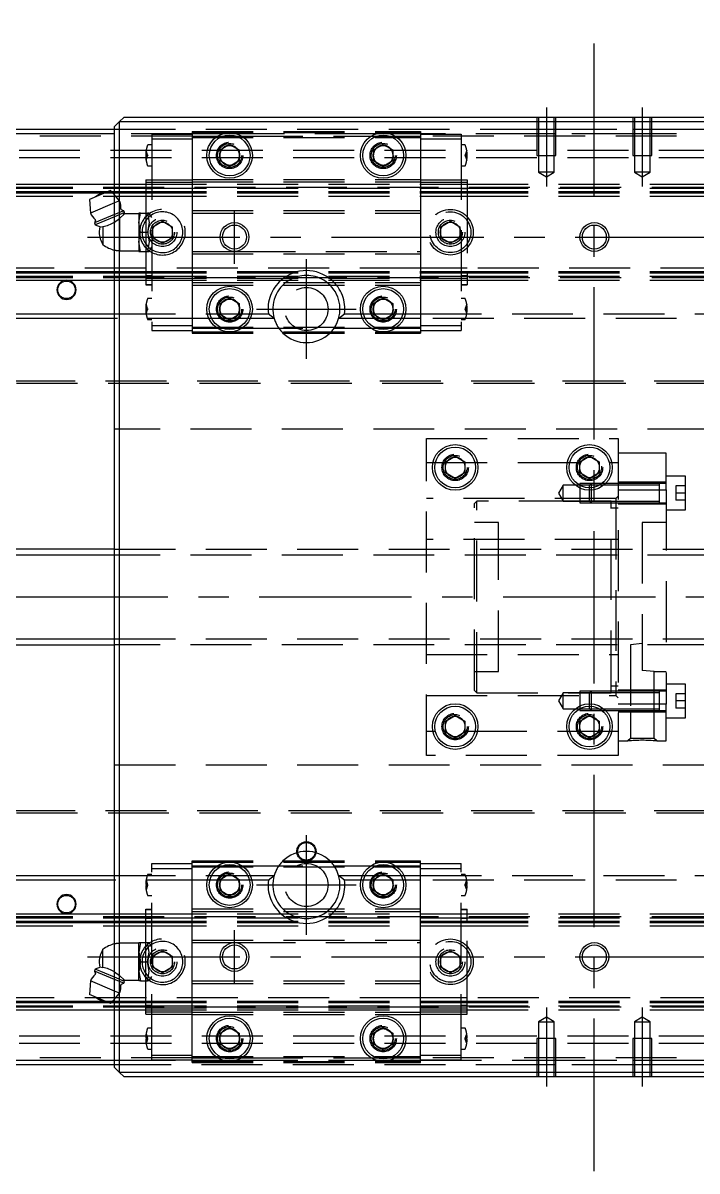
# Model space of a CAD drawing. Extents: x -10 to 944, y -339 to 120.
# Drawn here: x 230.9 to 371.4, y -119.6 to 119.6 of the extents above; entities that cross this region are included whole.
import ezdxf

# ---------------------------------------------------------------- set-up
doc = ezdxf.new("R2010")
doc.units = 0
doc.linetypes.add('CENTER', pattern=[50.8, 31.75, -6.35, 6.35, -6.35])
doc.linetypes.add('DASHED', pattern=[19.05, 12.7, -6.35])
doc.layers.get('0').update_dxf_attribs({"linetype": 'CONTINUOUS'})
doc.layers.add('CENTER', color=1, linetype='CENTER')

msp = doc.modelspace()

# ---------------------------------------------------------------- linework, layer by layer
at = {"color": 7, "linetype": 'CONTINUOUS'}
for p, q in [((250, 98), (251, 99)), ((251, 99), (252, 100)), ((251, 99), (251, -99)), ((449, 99), (251, 99)), ((252, 100), (448, 100)), ((250, 96.5), (1, 96.5)), ((2, 97.5), (250, 97.5)), ((250, -98), (250, 98)), ((272, 93.15), (274, 94.31)), ((274, 94.31), (276, 93.15)), ((304, 93.15), (306, 94.31)), ((306, 94.31), (308, 93.15)), ((272, 90.85), (272, 93.15)), ((276, 93.15), (276, 90.85)), ((304, 90.85), (304, 93.15)), ((308, 93.15), (308, 90.85)), ((274, 89.69), (272, 90.85)), ((276, 90.85), (274, 89.69)), ((306, 89.69), (304, 90.85)), ((308, 90.85), (306, 89.69)), ((0, 86), (250, 86)), ((0, 84.48), (248.73, 84.48)), ((0, 84.2), (248.05, 84.2)), ((249.2, 84.68), (244.77, 82.84)), ((250, 83.76), (249.2, 84.68)), ((249.37, 84.48), (250, 84.48)), ((249.62, 84.2), (250, 84.2)), ((244.77, 82.84), (244.97, 80)), ((250, 82.09), (244.97, 80)), ((250, 79.66), (245.83, 77.93)), ((250, 79.22), (245.98, 77.56)), ((246.04, 78.44), (245.83, 77.93)), ((245.83, 77.93), (245.98, 77.56)), ((245.98, 77.56), (247.1, 77.09)), ((246.94, 77.07), (247.6, 77.18)), ((247.6, 77.18), (247.6, 73.4)), ((0, 67.8), (250, 67.8)), ((0, 67.52), (250, 67.52)), ((0, 66), (250, 66)), ((272, 61.15), (274, 62.31)), ((274, 62.31), (276, 61.15)), ((304, 61.15), (306, 62.31)), ((306, 62.31), (308, 61.15)), ((272, 58.85), (272, 61.15)), ((276, 61.15), (276, 58.85)), ((304, 58.85), (304, 61.15)), ((308, 61.15), (308, 58.85)), ((250, 58), (176.71, 58)), ((177.94, 59), (250, 59)), ((274, 57.69), (272, 58.85)), ((276, 58.85), (274, 57.69)), ((306, 57.69), (304, 58.85)), ((308, 58.85), (306, 57.69)), ((319, 28.15), (321, 29.31)), ((321, 29.31), (323, 28.15)), ((347, 28.15), (349, 29.31)), ((349, 29.31), (351, 28.15)), ((319, 25.85), (319, 28.15)), ((323, 28.15), (323, 25.85)), ((347, 25.85), (347, 28.15)), ((351, 28.15), (351, 25.85)), ((321, 24.69), (319, 25.85)), ((323, 25.85), (321, 24.69)), ((349, 24.69), (347, 25.85)), ((351, 25.85), (349, 24.69)), ((250, 10), (28, 10)), ((28, -10), (250, -10)), ((319, -25.85), (321, -24.69)), ((319, -28.15), (319, -25.85)), ((321, -24.69), (323, -25.85)), ((323, -25.85), (323, -28.15)), ((347, -25.85), (349, -24.69)), ((347, -28.15), (347, -25.85)), ((349, -24.69), (351, -25.85)), ((351, -25.85), (351, -28.15)), ((321, -29.31), (319, -28.15)), ((323, -28.15), (321, -29.31)), ((349, -29.31), (347, -28.15)), ((351, -28.15), (349, -29.31)), ((176.71, -58), (250, -58)), ((250, -59), (177.94, -59)), ((272, -58.85), (274, -57.69)), ((272, -61.15), (272, -58.85)), ((274, -57.69), (276, -58.85)), ((276, -58.85), (276, -61.15)), ((304, -58.85), (306, -57.69)), ((304, -61.15), (304, -58.85)), ((306, -57.69), (308, -58.85)), ((308, -58.85), (308, -61.15)), ((274, -62.31), (272, -61.15)), ((276, -61.15), (274, -62.31)), ((306, -62.31), (304, -61.15)), ((308, -61.15), (306, -62.31)), ((0, -66), (250, -66)), ((0, -67.52), (250, -67.52)), ((0, -67.8), (250, -67.8)), ((247.6, -77.18), (247.6, -73.4)), ((245.98, -77.56), (245.83, -77.93)), ((245.83, -77.93), (246.04, -78.44)), ((250, -79.66), (245.83, -77.93)), ((247.1, -77.09), (245.98, -77.56)), ((250, -79.22), (245.98, -77.56)), ((246.94, -77.07), (247.6, -77.18)), ((244.97, -80), (244.77, -82.84)), ((250, -82.09), (244.97, -80)), ((249.2, -84.68), (244.77, -82.84)), ((0, -84.2), (248.05, -84.2)), ((0, -84.48), (248.73, -84.48)), ((0, -86), (250, -86)), ((249.2, -84.68), (250, -83.76)), ((249.37, -84.48), (250, -84.48)), ((249.62, -84.2), (250, -84.2)), ((272, -90.85), (274, -89.69)), ((272, -93.15), (272, -90.85)), ((274, -89.69), (276, -90.85)), ((276, -90.85), (276, -93.15)), ((304, -90.85), (306, -89.69)), ((304, -93.15), (304, -90.85)), ((306, -89.69), (308, -90.85)), ((308, -90.85), (308, -93.15)), ((274, -94.31), (272, -93.15)), ((276, -93.15), (274, -94.31)), ((306, -94.31), (304, -93.15)), ((308, -93.15), (306, -94.31)), ((1, -96.5), (250, -96.5)), ((250, -97.5), (2, -97.5)), ((251, -99), (250, -98)), ((252, -100), (251, -99)), ((251, -99), (449, -99)), ((448, -100), (252, -100))]:
    msp.add_line(p, q, dxfattribs=at)
at = {"color": 3, "linetype": 'DASHED'}
for p, q in [((338, 100), (338, 92)), ((338.35, 100), (338.35, 92)), ((341.65, 92), (341.65, 100)), ((342, 92), (342, 100)), ((358, 100), (358, 92)), ((358.35, 100), (358.35, 92)), ((361.65, 92), (361.65, 100)), ((362, 92), (362, 100)), ((266.2, 96), (0.5, 96)), ((250, 97.5), (338, 97.5)), ((266.2, 96.5), (250, 96.5)), ((257.77, 96.45), (257.77, 95.45)), ((257.77, 96.45), (266.2, 96.45)), ((266.2, 97), (313.8, 97)), ((266.2, 97), (266.2, 96)), ((266.2, 96.75), (313.8, 96.75)), ((272.48, 96.5), (266.2, 96.5)), ((266.2, 96), (266.2, 87)), ((266.2, 96), (271.44, 96)), ((266.2, 95.75), (313.8, 95.75)), ((271.44, 96), (272.56, 96)), ((275.52, 96.5), (272.48, 96.5)), ((272.56, 96), (275.44, 96)), ((275.44, 96), (276.56, 96)), ((304.48, 96.5), (275.52, 96.5)), ((276.56, 96), (303.44, 96)), ((303.44, 96), (304.56, 96)), ((307.52, 96.5), (304.48, 96.5)), ((304.56, 96), (307.44, 96)), ((307.44, 96), (308.56, 96)), ((313.8, 96.5), (307.52, 96.5)), ((308.56, 96), (313.8, 96)), ((313.8, 97), (313.8, 96)), ((338, 96.5), (313.8, 96.5)), ((313.8, 96.45), (322.23, 96.45)), ((313.8, 96), (313.8, 87)), ((386.2, 96), (313.8, 96)), ((322.23, 96.45), (322.23, 95.45)), ((338, 97.5), (342, 97.5)), ((342, 96.5), (338, 96.5)), ((342, 97.5), (358, 97.5)), ((358, 96.5), (342, 96.5)), ((358, 97.5), (362, 97.5)), ((362, 96.5), (358, 96.5)), ((362, 97.5), (450, 97.5)), ((386.2, 96.5), (362, 96.5)), ((257.77, 94.2), (256.99, 94.2)), ((257.77, 95.45), (257.77, 56.55)), ((257.77, 95.45), (266.2, 95.45)), ((313.8, 95.45), (322.23, 95.45)), ((322.23, 95.45), (322.23, 56.55)), ((323.01, 94.2), (322.23, 94.2)), ((700, 93), (0, 93)), ((700, 91.5), (0, 91.5)), ((256.58, 92.1), (256.5, 92.1)), ((256.5, 91.9), (256.58, 91.9)), ((256.9, 92.1), (256.58, 93)), ((256.58, 92.1), (256.9, 92.1)), ((256.58, 91.9), (256.58, 92.1)), ((256.58, 91), (256.9, 91.9)), ((256.58, 91.9), (256.9, 91.9)), ((256.9, 92.1), (256.94, 92)), ((256.9, 91.9), (256.94, 92)), ((271.5, 92), (271.53, 92.41)), ((303.5, 92), (303.53, 92.41)), ((323.1, 92.1), (323.06, 92)), ((323.1, 91.9), (323.06, 92)), ((323.42, 93), (323.1, 92.1)), ((323.42, 92.1), (323.1, 92.1)), ((323.1, 91.9), (323.42, 91)), ((323.42, 91.9), (323.1, 91.9)), ((323.5, 92.1), (323.42, 92.1)), ((323.42, 92.1), (323.42, 91.9)), ((323.42, 91.9), (323.5, 91.9)), ((338, 92), (342, 92)), ((338.35, 92), (338.35, 88.5)), ((341.65, 88.5), (341.65, 92)), ((358, 92), (362, 92)), ((358.35, 92), (358.35, 88.5)), ((361.65, 88.5), (361.65, 92)), ((256.99, 89.8), (257.77, 89.8)), ((322.23, 89.8), (323.01, 89.8)), ((256.5, 86.93), (257.77, 86.93)), ((256.5, 86.93), (256.5, 84.33)), ((256.5, 86.92), (257.77, 86.92)), ((256.5, 86.46), (257.77, 86.46)), ((257.77, 86.93), (266.2, 86.93)), ((257.77, 86.46), (266.2, 86.46)), ((266.2, 87), (313.8, 87)), ((266.2, 87), (266.2, 86.5)), ((266.2, 86.5), (266.2, 80.5)), ((266.2, 86.5), (313.8, 86.5)), ((313.8, 87), (313.8, 86.5)), ((313.8, 86.93), (322.23, 86.93)), ((313.8, 86.5), (313.8, 80.5)), ((313.8, 86.46), (322.23, 86.46)), ((322.23, 86.93), (323.5, 86.93)), ((322.23, 86.92), (323.5, 86.92)), ((322.23, 86.46), (323.5, 86.46)), ((323.5, 86.93), (323.5, 84.33)), ((338.35, 88.5), (340, 87.55)), ((341.65, 88.5), (338.35, 88.5)), ((340, 87.55), (341.65, 88.5)), ((358.35, 88.5), (360, 87.55)), ((361.65, 88.5), (358.35, 88.5)), ((360, 87.55), (361.65, 88.5)), ((0, 85.4), (700, 85.4)), ((0, 85.15), (250, 85.15)), ((0, 84.42), (256.5, 84.42)), ((248.05, 84.2), (249.62, 84.2)), ((248.73, 84.48), (249.37, 84.48)), ((250, 86), (256.5, 86)), ((250, 85.15), (256.5, 85.15)), ((250, 84.48), (256.5, 84.48)), ((250, 84.2), (256.5, 84.2)), ((251.07, 82.53), (250, 83.76)), ((256.5, 86), (313.8, 86)), ((256.5, 85.15), (313.8, 85.15)), ((256.5, 85.08), (257.77, 85.08)), ((256.5, 84.48), (313.8, 84.48)), ((256.5, 84.42), (313.8, 84.42)), ((256.5, 84.33), (256.5, 80)), ((256.5, 84.2), (313.8, 84.2)), ((313.8, 86), (323.5, 86)), ((313.8, 85.15), (323.5, 85.15)), ((313.8, 84.48), (323.5, 84.48)), ((313.8, 84.42), (323.5, 84.42)), ((313.8, 84.2), (323.5, 84.2)), ((322.23, 85.08), (323.5, 85.08)), ((323.5, 86), (376.5, 86)), ((323.5, 85.15), (376.5, 85.15)), ((323.5, 84.48), (376.5, 84.48)), ((323.5, 84.42), (376.5, 84.42)), ((323.5, 84.33), (323.5, 67.67)), ((323.5, 84.2), (376.5, 84.2)), ((0, 83.5), (256.5, 83.5)), ((251.07, 82.53), (250, 82.09)), ((256.5, 83.5), (313.8, 83.5)), ((313.8, 83.5), (323.5, 83.5)), ((323.5, 83.5), (376.5, 83.5)), ((251.93, 80.45), (250, 79.66)), ((252.08, 80.08), (250, 79.22)), ((251.04, 78.83), (252.08, 79.85)), ((251.93, 80.45), (251.42, 80.66)), ((251.9, 79.64), (252.08, 80.08)), ((252.08, 80.08), (251.93, 80.45)), ((255.04, 79.85), (252.08, 79.85)), ((255.4, 80), (255.04, 80)), ((255.04, 80), (255.04, 78)), ((255.04, 78), (255.4, 80)), ((255.4, 80), (256.87, 80)), ((256.5, 80), (256.5, 72)), ((257.22, 80), (256.87, 80)), ((256.87, 80), (257.22, 78)), ((257.77, 79.06), (257.22, 80)), ((266.2, 80.5), (313.8, 80.5)), ((266.2, 80.5), (266.2, 80)), ((266.2, 80), (313.8, 80)), ((266.2, 80), (266.2, 72)), ((313.8, 80.5), (313.8, 80)), ((313.8, 80), (313.8, 72)), ((250, 78.1), (251.04, 78.83)), ((251.04, 78.83), (251.04, 72.15)), ((255.4, 76), (255.04, 78)), ((255.04, 78), (255.04, 74)), ((257.22, 78), (256.87, 76)), ((258, 77.15), (260, 78.31)), ((258, 74.85), (258, 77.15)), ((260, 78.31), (262, 77.15)), ((262, 77.15), (262, 74.85)), ((318, 77.15), (320, 78.31)), ((318, 74.85), (318, 77.15)), ((320, 78.31), (322, 77.15)), ((322, 77.15), (322, 74.85)), ((255.04, 74), (255.4, 76)), ((255.4, 76), (256.87, 76)), ((256.87, 76), (257.22, 74)), ((257.5, 76), (257.53, 76.41)), ((260, 73.69), (258, 74.85)), ((262, 74.85), (260, 73.69)), ((317.5, 76), (317.53, 76.41)), ((320, 73.69), (318, 74.85)), ((322, 74.85), (320, 73.69)), ((251.04, 72.15), (255.04, 72.15)), ((255.04, 74), (255.04, 72)), ((255.4, 72), (255.04, 74)), ((255.04, 72), (255.4, 72)), ((255.4, 72), (256.87, 72)), ((256.5, 72), (256.5, 67.67)), ((257.22, 74), (256.87, 72)), ((256.87, 72), (257.22, 72)), ((257.22, 72), (257.77, 72.94)), ((266.2, 72), (266.2, 71.5)), ((266.2, 72), (275, 72)), ((275, 72), (313.8, 72)), ((313.8, 72), (313.8, 71.5)), ((266.2, 71.5), (266.2, 65.5)), ((266.2, 71.5), (313.8, 71.5)), ((313.8, 71.5), (313.8, 65.5)), ((256.5, 68.5), (0, 68.5)), ((0, 67.58), (256.5, 67.58)), ((250, 67.8), (256.5, 67.8)), ((250, 67.52), (256.5, 67.52)), ((313.8, 68.5), (256.5, 68.5)), ((256.5, 67.8), (313.8, 67.8)), ((256.5, 67.67), (256.5, 65.07)), ((256.5, 67.58), (313.8, 67.58)), ((256.5, 67.52), (313.8, 67.52)), ((323.5, 68.5), (313.8, 68.5)), ((313.8, 67.8), (323.5, 67.8)), ((313.8, 67.58), (323.5, 67.58)), ((313.8, 67.52), (323.5, 67.52)), ((376.5, 68.5), (323.5, 68.5)), ((323.5, 67.8), (376.5, 67.8)), ((323.5, 67.67), (323.5, 65.07)), ((323.5, 67.58), (376.5, 67.58)), ((323.5, 67.52), (376.5, 67.52)), ((0, 66.85), (250, 66.85)), ((0, 66.6), (700, 66.6)), ((250, 66.85), (256.5, 66.85)), ((250, 66), (256.5, 66)), ((257.77, 66.92), (256.5, 66.92)), ((256.5, 66.85), (313.8, 66.85)), ((256.5, 66.4), (323.5, 66.4)), ((256.5, 66), (313.8, 66)), ((256.5, 65.08), (257.77, 65.08)), ((256.5, 65.07), (257.77, 65.07)), ((266.2, 65.5), (313.8, 65.5)), ((266.2, 65.5), (266.2, 65)), ((266.2, 65), (266.2, 56)), ((266.2, 65), (313.8, 65)), ((313.8, 66.85), (323.5, 66.85)), ((313.8, 66), (323.5, 66)), ((313.8, 65.5), (313.8, 65)), ((313.8, 65), (313.8, 56)), ((323.5, 66.92), (322.23, 66.92)), ((322.23, 65.08), (323.5, 65.08)), ((322.23, 65.07), (323.5, 65.07)), ((323.5, 66.85), (376.5, 66.85)), ((323.5, 66), (376.5, 66)), ((257.77, 62.2), (256.99, 62.2)), ((323.01, 62.2), (322.23, 62.2)), ((256.58, 60.1), (256.5, 60.1)), ((256.5, 59.9), (256.58, 59.9)), ((256.9, 60.1), (256.58, 61)), ((256.58, 60.1), (256.9, 60.1)), ((256.58, 59.9), (256.58, 60.1)), ((256.58, 59), (256.9, 59.9)), ((256.58, 59.9), (256.9, 59.9)), ((256.9, 60.1), (256.94, 60)), ((256.9, 59.9), (256.94, 60)), ((271.5, 60), (271.53, 60.41)), ((303.5, 60), (303.53, 60.41)), ((323.1, 60.1), (323.06, 60)), ((323.1, 59.9), (323.06, 60)), ((323.42, 61), (323.1, 60.1)), ((323.42, 60.1), (323.1, 60.1)), ((323.1, 59.9), (323.42, 59)), ((323.42, 59.9), (323.1, 59.9)), ((323.5, 60.1), (323.42, 60.1)), ((323.42, 60.1), (323.42, 59.9)), ((323.42, 59.9), (323.5, 59.9)), ((250, 59), (269.36, 59)), ((269.69, 58), (250, 58)), ((256.99, 57.8), (257.77, 57.8)), ((269.36, 59), (269.87, 59)), ((270.25, 58), (269.69, 58)), ((269.87, 59), (271.44, 59)), ((272.11, 58), (270.25, 58)), ((271.44, 59), (271.71, 59)), ((271.71, 59), (272, 59)), ((272, 59), (272.15, 59)), ((272.5, 58), (272.11, 58)), ((272.15, 59), (272.2, 59)), ((272.2, 59), (275.8, 59)), ((273.36, 58), (272.5, 58)), ((273.46, 58), (273.36, 58)), ((273.5, 58), (273.46, 58)), ((274.5, 58), (273.5, 58)), ((274.54, 58), (274.5, 58)), ((274.64, 58), (274.54, 58)), ((275.5, 58), (274.64, 58)), ((275.89, 58), (275.5, 58)), ((275.8, 59), (275.85, 59)), ((275.85, 59), (276, 59)), ((277.75, 58), (275.89, 58)), ((276, 59), (276.29, 59)), ((276.29, 59), (276.56, 59)), ((276.56, 59), (278.13, 59)), ((278.31, 58), (277.75, 58)), ((278.13, 59), (278.64, 59)), ((283.29, 58), (278.31, 58)), ((278.64, 59), (282.06, 59)), ((283.29, 58), (282.06, 59)), ((296.71, 58), (297.94, 59)), ((301.69, 58), (296.71, 58)), ((297.94, 59), (301.36, 59)), ((301.36, 59), (301.87, 59)), ((302.25, 58), (301.69, 58)), ((301.87, 59), (303.44, 59)), ((304.11, 58), (302.25, 58)), ((303.44, 59), (303.71, 59)), ((303.71, 59), (304, 59)), ((304, 59), (304.15, 59)), ((304.5, 58), (304.11, 58)), ((304.15, 59), (304.2, 59)), ((304.2, 59), (307.8, 59)), ((305.36, 58), (304.5, 58)), ((305.46, 58), (305.36, 58)), ((305.5, 58), (305.46, 58)), ((306.5, 58), (305.5, 58)), ((306.54, 58), (306.5, 58)), ((306.64, 58), (306.54, 58)), ((307.5, 58), (306.64, 58)), ((307.89, 58), (307.5, 58)), ((307.8, 59), (307.85, 59)), ((307.85, 59), (308, 59)), ((309.75, 58), (307.89, 58)), ((308, 59), (308.29, 59)), ((308.29, 59), (308.56, 59)), ((308.56, 59), (310.13, 59)), ((310.31, 58), (309.75, 58)), ((310.13, 59), (310.64, 59)), ((313.8, 58), (310.31, 58)), ((310.64, 59), (313.8, 59)), ((313.8, 59), (386.2, 59)), ((386.2, 58), (313.8, 58)), ((322.23, 57.8), (323.01, 57.8)), ((257.77, 56.55), (257.77, 55.55)), ((257.77, 56.55), (266.2, 56.55)), ((257.77, 55.55), (266.2, 55.55)), ((266.2, 56.25), (313.8, 56.25)), ((266.2, 56), (266.2, 55)), ((266.2, 56), (271.44, 56)), ((266.2, 55.25), (313.8, 55.25)), ((271.44, 56), (272.56, 56)), ((272.56, 56), (275.44, 56)), ((275.44, 56), (276.56, 56)), ((276.56, 56), (303.44, 56)), ((303.44, 56), (304.56, 56)), ((304.56, 56), (307.44, 56)), ((307.44, 56), (308.56, 56)), ((308.56, 56), (313.8, 56)), ((313.8, 56.55), (322.23, 56.55)), ((313.8, 56), (313.8, 55)), ((313.8, 55.55), (322.23, 55.55)), ((322.23, 56.55), (322.23, 55.55)), ((266.2, 55), (313.8, 55)), ((699.5, 44.5), (0.5, 44.5)), ((699, 45), (1, 45)), ((450, 35), (250, 35)), ((315, -33), (315, 33)), ((315, 33), (355, 33)), ((355, 33), (355, -33)), ((365, 30), (355, 30)), ((365, 22.36), (365, 30)), ((315, 28), (355, 28)), ((318.5, 27), (318.52, 27.3)), ((351.48, 27.29), (351.5, 27)), ((369, 25.15), (365, 25.15)), ((369, 18.15), (369, 25.15)), ((343.5, 23.3), (342.55, 21.65)), ((342.55, 21.65), (343.5, 20)), ((347, 23.3), (343.5, 23.3)), ((343.5, 20), (343.5, 23.3)), ((349.35, 23.65), (347, 23.65)), ((347, 23.65), (347, 23.25)), ((349, 23.3), (347, 23.3)), ((347, 23.25), (347, 22.69)), ((347, 22.69), (347, 19.65)), ((349.35, 23.65), (349, 23.3)), ((351.09, 23.3), (349, 23.3)), ((349, 22.75), (349, 23.3)), ((349, 22.25), (349, 22.75)), ((349, 20), (349, 22.25)), ((351.62, 23.65), (349.35, 23.65)), ((351.62, 23.65), (349.35, 23.65)), ((349.35, 23.65), (349.35, 22.76)), ((349.35, 22.76), (349.35, 22.26)), ((349.35, 22.26), (349.35, 19.65)), ((351.98, 23.3), (351.09, 23.3)), ((352.37, 23.65), (351.62, 23.65)), ((352.37, 23.65), (351.62, 23.65)), ((355, 23.3), (351.98, 23.3)), ((355, 23.65), (352.37, 23.65)), ((355, 23.65), (352.37, 23.65)), ((365, 23.9), (355, 23.9)), ((363.6, 23.65), (355, 23.65)), ((363.6, 23.3), (355, 23.3)), ((355, 22.36), (365, 22.36)), ((365, 23.65), (363.59, 23.65)), ((363.6, 23.3), (363.6, 23.65)), ((363.6, 19.65), (363.6, 23.65)), ((363.6, 19.65), (363.6, 23.65)), ((363.6, 20), (363.6, 23.3)), ((365, 22.36), (365, -22.36)), ((369, 23.15), (367, 23.15)), ((367, 23.15), (367, 21.65)), ((369, 21.65), (367, 21.65)), ((367, 21.65), (367, 20.15)), ((354.5, 20.5), (315, 20.5)), ((325.5, 20), (325, 19.5)), ((325, -19.5), (325, 19.5)), ((347, 20), (325.5, 20)), ((325.5, -20), (325.5, 20)), ((343.5, 20), (347, 20)), ((347, 20), (349, 20)), ((349, 20), (347, 20)), ((347, 19.65), (349.35, 19.65)), ((353.5, 20), (349, 20)), ((349, 20), (349.35, 19.65)), ((349, 20), (355, 20)), ((349.35, 19.65), (355, 19.65)), ((349.35, 19.65), (355, 19.65)), ((353.5, 19.65), (353.5, 20)), ((353.5, -19.65), (353.5, 19.65)), ((355, 21), (354.5, 20.5)), ((354.5, 20.5), (354.5, -20.5)), ((355, 20), (363.6, 20)), ((355, 19.65), (363.6, 19.65)), ((355, 19.4), (365, 19.4)), ((363.59, 19.65), (365, 19.65)), ((363.6, 19.65), (363.6, 20)), ((369, 20.15), (367, 20.15)), ((355, 18.5), (353.5, 18.5)), ((365, 18.15), (369, 18.15)), ((330, 15.5), (325, 15.5)), ((330, -15.5), (330, 15.5)), ((365, 15.5), (360, 15.5)), ((360, 15.5), (360, -15.3)), ((354.5, 12), (315, 12)), ((355, 12), (354.5, 12)), ((250, 10), (450, 10)), ((450, 8.75), (250, 8.75)), ((250, -8.75), (450, -8.75)), ((450, -10), (250, -10)), ((360, -9.69), (357.54, -10)), ((357.54, -10), (357.54, -24)), ((315, -12), (354.5, -12)), ((354.5, -12), (355, -12)), ((354.5, -12), (355, -12)), ((325, -15.5), (330, -15.5)), ((362.46, -15.5), (360, -15.3)), ((362.46, -24), (362.46, -15.5)), ((362.46, -15.5), (365, -15.5)), ((353.5, -18.5), (355, -18.5)), ((369, -18.15), (365, -18.15)), ((369, -25.15), (369, -18.15)), ((315, -20.5), (354.5, -20.5)), ((325, -19.5), (325.5, -20)), ((325.5, -20), (347, -20)), ((343.5, -20), (342.55, -21.65)), ((347, -20), (343.5, -20)), ((343.5, -21.65), (343.5, -20)), ((349.35, -19.65), (347, -19.65)), ((347, -19.65), (347, -22.69)), ((349, -20), (347, -20)), ((347, -20), (349, -20)), ((349.35, -19.65), (349, -20)), ((349, -20), (353.5, -20)), ((355, -20), (349, -20)), ((349, -22.25), (349, -20)), ((355, -19.65), (349.35, -19.65)), ((355, -19.65), (349.35, -19.65)), ((349.35, -19.65), (349.35, -22.26)), ((353.5, -20), (353.5, -19.65)), ((354.5, -20.5), (355, -21)), ((365, -19.4), (355, -19.4)), ((363.6, -19.65), (355, -19.65)), ((363.6, -20), (355, -20)), ((365, -19.65), (363.59, -19.65)), ((363.6, -20), (363.6, -19.65)), ((363.6, -23.65), (363.6, -19.65)), ((363.6, -23.65), (363.6, -19.65)), ((363.6, -23.3), (363.6, -20)), ((369, -20.15), (367, -20.15)), ((367, -20.15), (367, -21.65)), ((342.55, -21.65), (343.5, -23.3)), ((343.5, -23.3), (343.5, -21.65)), ((343.5, -23.3), (347, -23.3)), ((347, -22.69), (347, -23.25)), ((347, -23.25), (347, -23.65)), ((347, -23.3), (349, -23.3)), ((347, -23.65), (349.35, -23.65)), ((349, -22.75), (349, -22.25)), ((349, -23.3), (349, -22.75)), ((349, -23.3), (349.35, -23.65)), ((349, -23.3), (351.09, -23.3)), ((349.35, -22.26), (349.35, -22.76)), ((349.35, -22.76), (349.35, -23.65)), ((349.35, -23.65), (351.62, -23.65)), ((349.35, -23.65), (351.62, -23.65)), ((351.09, -23.3), (351.98, -23.3)), ((351.62, -23.65), (352.37, -23.65)), ((351.62, -23.65), (352.37, -23.65)), ((351.98, -23.3), (355, -23.3)), ((352.37, -23.65), (355, -23.65)), ((352.37, -23.65), (355, -23.65)), ((365, -22.36), (355, -22.36)), ((355, -23.3), (363.6, -23.3)), ((355, -23.65), (363.6, -23.65)), ((355, -23.9), (365, -23.9)), ((363.59, -23.65), (365, -23.65)), ((363.6, -23.65), (363.6, -23.3)), ((365, -30), (365, -22.36)), ((367, -21.65), (367, -23.15)), ((369, -21.65), (367, -21.65)), ((369, -23.15), (367, -23.15)), ((362.46, -24), (357.54, -24)), ((357.55, -24), (357.55, -29.45)), ((362.45, -29.45), (362.45, -24)), ((365, -25.15), (369, -25.15)), ((355, -28), (315, -28)), ((318.5, -27), (318.52, -26.7)), ((346.5, -27), (346.52, -26.7)), ((355, -30), (357, -30)), ((357.55, -29.45), (357, -30)), ((362.45, -29.45), (357.55, -29.45)), ((363, -30), (362.45, -29.45)), ((363, -30), (365, -30)), ((363, -30), (363, -30)), ((355, -33), (315, -33)), ((250, -35), (450, -35)), ((0.5, -44.5), (699.5, -44.5)), ((1, -45), (699, -45)), ((266.2, -56), (266.2, -55)), ((266.2, -55), (313.8, -55)), ((313.8, -56), (313.8, -55)), ((257.77, -56.55), (257.77, -55.55)), ((257.77, -55.55), (266.2, -55.55)), ((257.77, -95.45), (257.77, -56.55)), ((257.77, -56.55), (266.2, -56.55)), ((266.2, -55.25), (313.8, -55.25)), ((266.2, -65), (266.2, -56)), ((266.2, -56), (271.44, -56)), ((266.2, -56.25), (313.8, -56.25)), ((271.44, -56), (272.56, -56)), ((272.56, -56), (275.44, -56)), ((275.44, -56), (276.56, -56)), ((276.56, -56), (303.44, -56)), ((303.44, -56), (304.56, -56)), ((304.56, -56), (307.44, -56)), ((307.44, -56), (308.56, -56)), ((308.56, -56), (313.8, -56)), ((313.8, -55.55), (322.23, -55.55)), ((313.8, -65), (313.8, -56)), ((313.8, -56.55), (322.23, -56.55)), ((322.23, -56.55), (322.23, -55.55)), ((322.23, -95.45), (322.23, -56.55)), ((250, -58), (269.69, -58)), ((269.36, -59), (250, -59)), ((256.58, -59), (256.9, -59.9)), ((257.77, -57.8), (256.99, -57.8)), ((269.87, -59), (269.36, -59)), ((269.69, -58), (270.25, -58)), ((271.44, -59), (269.87, -59)), ((270.25, -58), (272.11, -58)), ((271.71, -59), (271.44, -59)), ((271.5, -60), (271.53, -59.59)), ((272, -59), (271.71, -59)), ((272.15, -59), (272, -59)), ((272.11, -58), (272.5, -58)), ((272.2, -59), (272.15, -59)), ((275.8, -59), (272.2, -59)), ((272.5, -58), (273.36, -58)), ((273.36, -58), (273.46, -58)), ((273.46, -58), (273.5, -58)), ((273.5, -58), (274.5, -58)), ((274.5, -58), (274.54, -58)), ((274.54, -58), (274.64, -58)), ((274.64, -58), (275.5, -58)), ((275.5, -58), (275.89, -58)), ((275.85, -59), (275.8, -59)), ((276, -59), (275.85, -59)), ((275.89, -58), (277.75, -58)), ((276.29, -59), (276, -59)), ((276.56, -59), (276.29, -59)), ((278.13, -59), (276.56, -59)), ((277.75, -58), (278.31, -58)), ((278.64, -59), (278.13, -59)), ((278.31, -58), (283.29, -58)), ((282.06, -59), (278.64, -59)), ((282.06, -59), (283.29, -58)), ((296.71, -58), (301.69, -58)), ((297.94, -59), (296.71, -58)), ((301.36, -59), (297.94, -59)), ((301.87, -59), (301.36, -59)), ((301.69, -58), (302.25, -58)), ((303.44, -59), (301.87, -59)), ((302.25, -58), (304.11, -58)), ((303.71, -59), (303.44, -59)), ((303.5, -60), (303.53, -59.59)), ((304, -59), (303.71, -59)), ((304.15, -59), (304, -59)), ((304.11, -58), (304.5, -58)), ((304.2, -59), (304.15, -59)), ((307.8, -59), (304.2, -59)), ((304.5, -58), (305.36, -58)), ((305.36, -58), (305.46, -58)), ((305.46, -58), (305.5, -58)), ((305.5, -58), (306.5, -58)), ((306.5, -58), (306.54, -58)), ((306.54, -58), (306.64, -58)), ((306.64, -58), (307.5, -58)), ((307.5, -58), (307.89, -58)), ((307.85, -59), (307.8, -59)), ((308, -59), (307.85, -59)), ((307.89, -58), (309.75, -58)), ((308.29, -59), (308, -59)), ((308.56, -59), (308.29, -59)), ((310.13, -59), (308.56, -59)), ((309.75, -58), (310.31, -58)), ((310.64, -59), (310.13, -59)), ((310.31, -58), (313.8, -58)), ((313.8, -59), (310.64, -59)), ((313.8, -58), (386.2, -58)), ((386.2, -59), (313.8, -59)), ((323.01, -57.8), (322.23, -57.8)), ((323.1, -59.9), (323.42, -59)), ((256.5, -59.9), (256.58, -59.9)), ((256.58, -60.1), (256.5, -60.1)), ((256.58, -59.9), (256.9, -59.9)), ((256.58, -59.9), (256.58, -60.1)), ((256.9, -60.1), (256.58, -61)), ((256.58, -60.1), (256.9, -60.1)), ((256.9, -59.9), (256.94, -60)), ((256.9, -60.1), (256.94, -60)), ((323.1, -59.9), (323.06, -60)), ((323.1, -60.1), (323.06, -60)), ((323.42, -59.9), (323.1, -59.9)), ((323.42, -61), (323.1, -60.1)), ((323.42, -60.1), (323.1, -60.1)), ((323.42, -60.1), (323.42, -59.9)), ((323.42, -59.9), (323.5, -59.9)), ((323.5, -60.1), (323.42, -60.1)), ((256.99, -62.2), (257.77, -62.2)), ((322.23, -62.2), (323.01, -62.2)), ((0, -66.6), (700, -66.6)), ((0, -66.85), (250, -66.85)), ((250, -66), (256.5, -66)), ((250, -66.85), (256.5, -66.85)), ((256.5, -65.07), (257.77, -65.07)), ((256.5, -67.67), (256.5, -65.07)), ((256.5, -65.08), (257.77, -65.08)), ((256.5, -66), (313.8, -66)), ((256.5, -66.85), (313.8, -66.85)), ((256.5, -66.92), (257.77, -66.92)), ((266.2, -65), (313.8, -65)), ((266.2, -65.5), (266.2, -65)), ((266.2, -71.5), (266.2, -65.5)), ((266.2, -65.5), (313.8, -65.5)), ((313.8, -65.5), (313.8, -65)), ((313.8, -71.5), (313.8, -65.5)), ((313.8, -66), (323.5, -66)), ((313.8, -66.85), (323.5, -66.85)), ((322.23, -65.07), (323.5, -65.07)), ((322.23, -65.08), (323.5, -65.08)), ((322.23, -66.92), (323.5, -66.92)), ((323.5, -67.67), (323.5, -65.07)), ((323.5, -66), (376.5, -66)), ((323.5, -66.85), (376.5, -66.85)), ((0, -67.58), (256.5, -67.58)), ((0, -68.5), (256.5, -68.5)), ((250, -67.52), (256.5, -67.52)), ((250, -67.8), (256.5, -67.8)), ((256.5, -67.52), (313.8, -67.52)), ((256.5, -67.58), (313.8, -67.58)), ((256.5, -72), (256.5, -67.67)), ((256.5, -67.8), (313.8, -67.8)), ((256.5, -68.5), (313.8, -68.5)), ((313.8, -67.52), (323.5, -67.52)), ((313.8, -67.58), (323.5, -67.58)), ((313.8, -67.8), (323.5, -67.8)), ((313.8, -68.5), (323.5, -68.5)), ((323.5, -67.52), (376.5, -67.52)), ((323.5, -67.58), (376.5, -67.58)), ((323.5, -84.33), (323.5, -67.67)), ((323.5, -67.8), (376.5, -67.8)), ((323.5, -68.5), (376.5, -68.5)), ((266.2, -71.5), (313.8, -71.5)), ((266.2, -72), (266.2, -71.5)), ((313.8, -72), (313.8, -71.5)), ((255.04, -72.15), (251.04, -72.15)), ((251.04, -78.83), (251.04, -72.15)), ((255.04, -74), (255.04, -72)), ((255.04, -72), (255.4, -72)), ((255.4, -72), (255.04, -74)), ((255.04, -78), (255.04, -74)), ((255.04, -74), (255.4, -76)), ((255.4, -72), (256.87, -72)), ((256.5, -80), (256.5, -72)), ((256.87, -72), (257.22, -72)), ((257.22, -74), (256.87, -72)), ((256.87, -76), (257.22, -74)), ((257.77, -72.94), (257.22, -72)), ((258, -74.85), (260, -73.69)), ((260, -73.69), (262, -74.85)), ((266.2, -80), (266.2, -72)), ((266.2, -72), (275, -72)), ((275, -72), (313.8, -72)), ((313.8, -80), (313.8, -72)), ((318, -74.85), (320, -73.69)), ((320, -73.69), (322, -74.85)), ((255.4, -76), (255.04, -78)), ((255.4, -76), (256.87, -76)), ((257.22, -78), (256.87, -76)), ((257.5, -76), (257.53, -75.59)), ((258, -77.15), (258, -74.85)), ((262, -74.85), (262, -77.15)), ((317.5, -76), (317.53, -75.59)), ((318, -77.15), (318, -74.85)), ((322, -74.85), (322, -77.15)), ((250, -78.1), (251.04, -78.83)), ((251.04, -78.83), (252.08, -79.85)), ((255.04, -80), (255.04, -78)), ((255.04, -78), (255.4, -80)), ((256.87, -80), (257.22, -78)), ((260, -78.31), (258, -77.15)), ((262, -77.15), (260, -78.31)), ((320, -78.31), (318, -77.15)), ((322, -77.15), (320, -78.31)), ((252.08, -80.08), (250, -79.22)), ((251.93, -80.45), (250, -79.66)), ((251.42, -80.66), (251.93, -80.45)), ((252.08, -80.08), (251.9, -79.64)), ((251.93, -80.45), (252.08, -80.08)), ((252.08, -79.85), (255.04, -79.85)), ((255.4, -80), (255.04, -80)), ((255.4, -80), (256.87, -80)), ((256.5, -84.33), (256.5, -80)), ((257.22, -80), (256.87, -80)), ((257.22, -80), (257.77, -79.06)), ((266.2, -80.5), (266.2, -80)), ((266.2, -80), (313.8, -80)), ((266.2, -86.5), (266.2, -80.5)), ((266.2, -80.5), (313.8, -80.5)), ((313.8, -80.5), (313.8, -80)), ((313.8, -86.5), (313.8, -80.5)), ((256.5, -83.5), (0, -83.5)), ((251.07, -82.53), (250, -82.09)), ((250, -83.76), (251.07, -82.53)), ((313.8, -83.5), (256.5, -83.5)), ((323.5, -83.5), (313.8, -83.5)), ((376.5, -83.5), (323.5, -83.5)), ((0, -84.42), (256.5, -84.42)), ((0, -85.15), (250, -85.15)), ((0, -85.4), (700, -85.4)), ((248.05, -84.2), (249.62, -84.2)), ((248.73, -84.48), (249.37, -84.48)), ((250, -84.2), (256.5, -84.2)), ((250, -84.48), (256.5, -84.48)), ((250, -85.15), (256.5, -85.15)), ((250, -86), (256.5, -86)), ((256.5, -84.2), (313.8, -84.2)), ((256.5, -86.93), (256.5, -84.33)), ((256.5, -84.42), (313.8, -84.42)), ((256.5, -84.48), (313.8, -84.48)), ((257.77, -85.08), (256.5, -85.08)), ((256.5, -85.15), (313.8, -85.15)), ((256.5, -85.6), (323.5, -85.6)), ((256.5, -86), (313.8, -86)), ((313.8, -84.2), (323.5, -84.2)), ((313.8, -84.42), (323.5, -84.42)), ((313.8, -84.48), (323.5, -84.48)), ((313.8, -85.15), (323.5, -85.15)), ((313.8, -86), (323.5, -86)), ((323.5, -85.08), (322.23, -85.08)), ((323.5, -84.2), (376.5, -84.2)), ((323.5, -86.93), (323.5, -84.33)), ((323.5, -84.42), (376.5, -84.42)), ((323.5, -84.48), (376.5, -84.48)), ((323.5, -85.15), (376.5, -85.15)), ((323.5, -86), (376.5, -86)), ((256.5, -86.46), (257.77, -86.46)), ((256.5, -86.92), (257.77, -86.92)), ((256.5, -86.93), (257.77, -86.93)), ((257.77, -86.46), (266.2, -86.46)), ((257.77, -86.93), (266.2, -86.93)), ((266.2, -87), (266.2, -86.5)), ((266.2, -86.5), (313.8, -86.5)), ((266.2, -96), (266.2, -87)), ((266.2, -87), (313.8, -87)), ((313.8, -86.46), (322.23, -86.46)), ((313.8, -87), (313.8, -86.5)), ((313.8, -86.93), (322.23, -86.93)), ((313.8, -96), (313.8, -87)), ((322.23, -86.46), (323.5, -86.46)), ((322.23, -86.92), (323.5, -86.92)), ((322.23, -86.93), (323.5, -86.93)), ((340, -87.55), (338.35, -88.5)), ((338.35, -88.5), (338.35, -92)), ((338.35, -88.5), (341.65, -88.5)), ((341.65, -88.5), (340, -87.55)), ((341.65, -92), (341.65, -88.5)), ((360, -87.55), (358.35, -88.5)), ((358.35, -88.5), (358.35, -92)), ((358.35, -88.5), (361.65, -88.5)), ((361.65, -88.5), (360, -87.55)), ((361.65, -92), (361.65, -88.5)), ((257.77, -89.8), (256.99, -89.8)), ((323.01, -89.8), (322.23, -89.8)), ((700, -91.5), (0, -91.5)), ((700, -93), (0, -93)), ((256.5, -91.9), (256.58, -91.9)), ((256.58, -92.1), (256.5, -92.1)), ((256.58, -91), (256.9, -91.9)), ((256.58, -91.9), (256.9, -91.9)), ((256.58, -91.9), (256.58, -92.1)), ((256.9, -92.1), (256.58, -93)), ((256.58, -92.1), (256.9, -92.1)), ((256.9, -91.9), (256.94, -92)), ((256.9, -92.1), (256.94, -92)), ((271.5, -92), (271.53, -91.59)), ((303.5, -92), (303.53, -91.59)), ((323.1, -91.9), (323.06, -92)), ((323.1, -92.1), (323.06, -92)), ((323.1, -91.9), (323.42, -91)), ((323.42, -91.9), (323.1, -91.9)), ((323.42, -93), (323.1, -92.1)), ((323.42, -92.1), (323.1, -92.1)), ((323.42, -92.1), (323.42, -91.9)), ((323.42, -91.9), (323.5, -91.9)), ((323.5, -92.1), (323.42, -92.1)), ((338, -92), (338, -100)), ((342, -92), (338, -92)), ((338.35, -92), (338.35, -100)), ((341.65, -100), (341.65, -92)), ((342, -100), (342, -92)), ((358, -92), (358, -100)), ((362, -92), (358, -92)), ((358.35, -92), (358.35, -100)), ((361.65, -100), (361.65, -92)), ((362, -100), (362, -92)), ((256.99, -94.2), (257.77, -94.2)), ((257.77, -96.45), (257.77, -95.45)), ((257.77, -95.45), (266.2, -95.45)), ((313.8, -95.45), (322.23, -95.45)), ((322.23, -94.2), (323.01, -94.2)), ((322.23, -96.45), (322.23, -95.45)), ((266.2, -96), (0.5, -96)), ((250, -96.5), (266.2, -96.5)), ((338, -97.5), (250, -97.5)), ((257.77, -96.45), (266.2, -96.45)), ((266.2, -95.75), (313.8, -95.75)), ((266.2, -97), (266.2, -96)), ((266.2, -96), (271.44, -96)), ((266.2, -96.5), (272.48, -96.5)), ((266.2, -96.75), (313.8, -96.75)), ((266.2, -97), (313.8, -97)), ((271.44, -96), (272.56, -96)), ((272.48, -96.5), (275.52, -96.5)), ((272.56, -96), (275.44, -96)), ((275.44, -96), (276.56, -96)), ((275.52, -96.5), (304.48, -96.5)), ((276.56, -96), (303.44, -96)), ((303.44, -96), (304.56, -96)), ((304.48, -96.5), (307.52, -96.5)), ((304.56, -96), (307.44, -96)), ((307.44, -96), (308.56, -96)), ((307.52, -96.5), (313.8, -96.5)), ((308.56, -96), (313.8, -96)), ((313.8, -97), (313.8, -96)), ((386.2, -96), (313.8, -96)), ((313.8, -96.45), (322.23, -96.45)), ((313.8, -96.5), (338, -96.5)), ((338, -96.5), (342, -96.5)), ((342, -97.5), (338, -97.5)), ((342, -96.5), (358, -96.5)), ((358, -97.5), (342, -97.5)), ((358, -96.5), (362, -96.5)), ((362, -97.5), (358, -97.5)), ((362, -96.5), (386.2, -96.5)), ((450, -97.5), (362, -97.5))]:
    msp.add_line(p, q, dxfattribs=at)
at = {"color": 3, "linetype": 'CONTINUOUS'}
for p, q in [((250, 8.75), (28, 8.75)), ((28, -8.75), (250, -8.75))]:
    msp.add_line(p, q, dxfattribs=at)
at = {"color": 7, "linetype": 'CONTINUOUS'}
for centre, radius in [((274, 92), 4.75), ((274, 92), 4.25), ((306, 92), 4.75), ((306, 92), 4.25), ((275, 75), 2.5), ((350, 75), 3), ((350, 75), 2.5), ((274, 60), 4.75), ((306, 60), 4.75), ((274, 60), 4.25), ((306, 60), 4.25), ((321, 27), 4.75), ((321, 27), 4.25), ((349, 27), 4.75), ((349, 27), 4.25), ((321, -27), 4.75), ((321, -27), 4.25), ((349, -27), 4.75), ((349, -27), 4.25), ((274, -60), 4.75), ((274, -60), 4.25), ((306, -60), 4.75), ((306, -60), 4.25), ((275, -75), 2.5), ((350, -75), 3), ((350, -75), 2.5), ((274, -92), 4.75), ((274, -92), 4.25), ((306, -92), 4.75), ((306, -92), 4.25)]:
    msp.add_circle(centre, radius, dxfattribs=at)
at = {"color": 3, "linetype": 'DASHED'}
for centre, radius in [((274, 92), 2.75), ((274, 92), 2.5), ((274, 92), 2.07), ((306, 92), 2.75), ((306, 92), 2.5), ((306, 92), 2.07), ((260, 76), 3), ((320, 76), 4.75), ((320, 76), 4.25), ((320, 76), 3), ((260, 76), 2.5), ((260, 76), 2.1), ((320, 76), 2.5), ((320, 76), 2.1), ((274, 60), 2.75), ((274, 60), 2.5), ((290, 60), 4.5), ((306, 60), 2.75), ((306, 60), 2.5), ((274, 60), 2.07), ((306, 60), 2.07), ((321, 27), 2.75), ((321, 27), 2.5), ((349, 27), 2.75), ((349, 27), 2.5), ((321, -27), 2.75), ((321, -27), 2.5), ((349, -27), 2.75), ((349, -27), 2.5), ((290, -53), 2), ((290, -53), 1.83), ((274, -60), 2.75), ((290, -60), 4.5), ((306, -60), 2.75), ((274, -60), 2.5), ((274, -60), 2.07), ((306, -60), 2.5), ((306, -60), 2.07), ((320, -76), 4.75), ((320, -76), 4.25), ((260, -76), 3), ((260, -76), 2.5), ((260, -76), 2.1), ((320, -76), 3), ((320, -76), 2.5), ((320, -76), 2.1), ((274, -92), 2.75), ((274, -92), 2.5), ((274, -92), 2.07), ((306, -92), 2.75), ((306, -92), 2.5), ((306, -92), 2.07)]:
    msp.add_circle(centre, radius, dxfattribs=at)
at = {"color": 3, "linetype": 'CONTINUOUS'}
for centre, radius in [((275, 75), 3), ((240, 64), 1.83), ((240, -64), 1.83), ((275, -75), 3)]:
    msp.add_circle(centre, radius, dxfattribs=at)
at = {"color": 3, "linetype": 'DASHED'}
for centre, radius, start, end in [((262.5, 92), 6, 159.1494, 170.4059), ((256.99, 94.1), 0.1, 90, 159.1494), ((274, 92), 2.06, 134.0859, 165.9141), ((274, 92), 2.1, 137.7528, 162.2472), ((274, 92), 2.1, 102.2472, 137.7528), ((274, 92), 2.06, 105.9141, 134.0859), ((274, 92), 2.06, 74.0859, 105.9141), ((274, 92), 2.1, 77.7528, 102.2472), ((274, 92), 2.1, 42.2472, 77.7528), ((274, 92), 2.06, 45.9141, 74.0859), ((274, 92), 2.06, 14.0859, 45.9141), ((274, 92), 2.1, 17.7528, 42.2472), ((306, 92), 2.06, 134.0859, 165.9141), ((306, 92), 2.1, 137.7528, 162.2472), ((306, 92), 2.1, 102.2472, 137.7528), ((306, 92), 2.06, 105.9141, 134.0859), ((306, 92), 2.06, 74.0859, 105.9141), ((306, 92), 2.1, 77.7528, 102.2472), ((306, 92), 2.1, 42.2472, 77.7528), ((306, 92), 2.06, 45.9141, 74.0859), ((306, 92), 2.06, 14.0859, 45.9141), ((306, 92), 2.1, 17.7528, 42.2472), ((323.01, 94.1), 0.1, 20.8506, 90), ((317.5, 92), 6, 9.5941, 20.8506), ((262.5, 92), 6, 170.4203, 179.0449), ((262.5, 92), 6, 180.9551, 189.5797), ((262.5, 92), 6, 189.5941, 200.8506), ((274, 92), 2.1, 162.2472, 180), ((274, 92), 2.1, 180, 197.7528), ((274, 92), 2.06, 165.9141, 194.0859), ((274, 92), 2.06, 194.0859, 225.9141), ((274, 92), 2.1, 197.7528, 222.2472), ((274, 92), 2.06, 314.0859, 345.9141), ((274, 92), 2.1, 317.7528, 342.2472), ((274, 92), 2.1, 342.2472, 17.7528), ((274, 92), 2.06, 0, 14.0859), ((274, 92), 2.06, 345.9141, 0), ((306, 92), 2.1, 162.2472, 180), ((306, 92), 2.1, 180, 197.7528), ((306, 92), 2.06, 165.9141, 194.0859), ((306, 92), 2.06, 194.0859, 225.9141), ((306, 92), 2.1, 197.7528, 222.2472), ((306, 92), 2.06, 314.0859, 345.9141), ((306, 92), 2.1, 317.7528, 342.2472), ((306, 92), 2.1, 342.2472, 17.7528), ((306, 92), 2.06, 0, 14.0859), ((306, 92), 2.06, 345.9141, 0), ((317.5, 92), 6, 339.1494, 350.4059), ((317.5, 92), 6, 0.9551, 9.5797), ((317.5, 92), 6, 350.4203, 359.0449), ((256.99, 89.9), 0.1, 200.8506, 270), ((274, 92), 2.1, 222.2472, 257.7528), ((274, 92), 2.06, 225.9141, 254.0859), ((274, 92), 2.06, 254.0859, 285.9141), ((274, 92), 2.1, 257.7528, 282.2472), ((274, 92), 2.1, 282.2472, 317.7528), ((274, 92), 2.06, 285.9141, 314.0859), ((306, 92), 2.1, 222.2472, 257.7528), ((306, 92), 2.06, 225.9141, 254.0859), ((306, 92), 2.06, 254.0859, 285.9141), ((306, 92), 2.1, 257.7528, 282.2472), ((306, 92), 2.1, 282.2472, 317.7528), ((306, 92), 2.06, 285.9141, 314.0859), ((323.01, 89.9), 0.1, 270, 339.1494), ((248.02, 81.27), 3.3, 353.1639, 22.4998), ((251.49, 80.85), 0.2, 173.1612, 247.4985), ((260, 76), 4.75, 137.4631, 180), ((260, 76), 4.75, 222.5369, 137.4631), ((260, 76), 4.25, 0, 145.4397), ((260, 76), 4.25, 145.4397, 214.5603), ((260, 76), 4.75, 180, 222.5369), ((260, 76), 4.25, 214.5603, 0), ((251.27, 78.15), 6, 257.7689, 267.8214), ((290, 60), 8, 48.5904, 131.4096), ((290, 60), 7, 58.9973, 121.0027), ((290, 60), 8, 131.4096, 187.1808), ((290, 60), 7, 121.0027, 196.6015), ((290, 60), 7, 343.3985, 58.9973), ((290, 60), 8, 352.8192, 48.5904), ((256.99, 62.1), 0.1, 90, 159.1494), ((323.01, 62.1), 0.1, 20.8506, 90), ((262.5, 60), 6, 170.4203, 179.0449), ((262.5, 60), 6, 180.9551, 189.5797), ((262.5, 60), 6, 159.1494, 170.4059), ((274, 60), 2.1, 162.2472, 180), ((274, 60), 2.1, 180, 197.7528), ((274, 60), 2.06, 165.9141, 194.0859), ((274, 60), 2.06, 134.0859, 165.9141), ((274, 60), 2.1, 137.7528, 162.2472), ((274, 60), 2.1, 102.2472, 137.7528), ((274, 60), 2.06, 105.9141, 134.0859), ((274, 60), 2.06, 74.0859, 105.9141), ((274, 60), 2.1, 77.7528, 102.2472), ((274, 60), 2.1, 42.2472, 77.7528), ((274, 60), 2.06, 45.9141, 74.0859), ((274, 60), 2.06, 14.0859, 45.9141), ((274, 60), 2.1, 17.7528, 42.2472), ((274, 60), 2.1, 342.2472, 17.7528), ((274, 60), 2.06, 0, 14.0859), ((274, 60), 2.06, 345.9141, 0), ((306, 60), 2.1, 162.2472, 180), ((306, 60), 2.1, 180, 197.7528), ((306, 60), 2.06, 165.9141, 194.0859), ((306, 60), 2.06, 134.0859, 165.9141), ((306, 60), 2.1, 137.7528, 162.2472), ((306, 60), 2.1, 102.2472, 137.7528), ((306, 60), 2.06, 105.9141, 134.0859), ((306, 60), 2.06, 74.0859, 105.9141), ((306, 60), 2.1, 77.7528, 102.2472), ((306, 60), 2.1, 42.2472, 77.7528), ((306, 60), 2.06, 45.9141, 74.0859), ((306, 60), 2.06, 14.0859, 45.9141), ((306, 60), 2.1, 17.7528, 42.2472), ((306, 60), 2.1, 342.2472, 17.7528), ((306, 60), 2.06, 0, 14.0859), ((306, 60), 2.06, 345.9141, 0), ((317.5, 60), 6, 9.5941, 20.8506), ((317.5, 60), 6, 0.9551, 9.5797), ((317.5, 60), 6, 350.4203, 359.0449), ((262.5, 60), 6, 189.5941, 200.8506), ((256.99, 57.9), 0.1, 200.8506, 270), ((274, 60), 2.06, 194.0859, 225.9141), ((274, 60), 2.1, 197.7528, 222.2472), ((274, 60), 2.1, 222.2472, 257.7528), ((274, 60), 2.06, 225.9141, 254.0859), ((274, 60), 2.06, 254.0859, 285.9141), ((274, 60), 2.1, 257.7528, 282.2472), ((274, 60), 2.1, 282.2472, 317.7528), ((274, 60), 2.06, 285.9141, 314.0859), ((274, 60), 2.06, 314.0859, 345.9141), ((274, 60), 2.1, 317.7528, 342.2472), ((290, 60), 7, 196.6015, 225.5847), ((290, 60), 7, 314.4153, 343.3985), ((306, 60), 2.06, 194.0859, 225.9141), ((306, 60), 2.1, 197.7528, 222.2472), ((306, 60), 2.1, 222.2472, 257.7528), ((306, 60), 2.06, 225.9141, 254.0859), ((306, 60), 2.06, 254.0859, 285.9141), ((306, 60), 2.1, 257.7528, 282.2472), ((306, 60), 2.1, 282.2472, 317.7528), ((306, 60), 2.06, 285.9141, 314.0859), ((306, 60), 2.06, 314.0859, 345.9141), ((306, 60), 2.1, 317.7528, 342.2472), ((323.01, 57.9), 0.1, 270, 339.1494), ((317.5, 60), 6, 339.1494, 350.4059), ((290, 60), 7, 225.5847, 314.4153), ((321, 27), 2.1, 102.2472, 137.7528), ((321, 27), 2.1, 77.7528, 102.2472), ((321, 27), 2.1, 42.2472, 77.7528), ((349, 27), 2.1, 102.2472, 137.7528), ((349, 27), 2.1, 77.7528, 102.2472), ((349, 27), 2.1, 42.2472, 77.7528), ((321, 27), 2.1, 162.2472, 180), ((321, 27), 2.1, 180, 197.7528), ((321, 27), 2.1, 137.7528, 162.2472), ((321, 27), 2.1, 197.7528, 222.2472), ((321, 27), 2.1, 17.7528, 42.2472), ((321, 27), 2.1, 317.7528, 342.2472), ((321, 27), 2.1, 342.2472, 17.7528), ((349, 27), 2.1, 162.2472, 180), ((349, 27), 2.1, 180, 197.7528), ((349, 27), 2.1, 137.7528, 162.2472), ((349, 27), 2.1, 197.7528, 222.2472), ((349, 27), 2.1, 17.7528, 42.2472), ((349, 27), 2.1, 317.7528, 342.2472), ((349, 27), 2.1, 342.2472, 17.7528), ((321, 27), 2.1, 222.2472, 257.7528), ((321, 27), 2.1, 257.7528, 282.2472), ((321, 27), 2.1, 282.2472, 317.7528), ((349, 27), 2.1, 222.2472, 257.7528), ((349, 27), 2.1, 257.7528, 282.2472), ((349, 27), 2.1, 282.2472, 317.7528), ((321, -27), 2.1, 137.7528, 162.2472), ((321, -27), 2.1, 102.2472, 137.7528), ((321, -27), 2.1, 77.7528, 102.2472), ((321, -27), 2.1, 42.2472, 77.7528), ((321, -27), 2.1, 17.7528, 42.2472), ((349, -27), 2.1, 137.7528, 162.2472), ((349, -27), 2.1, 102.2472, 137.7528), ((349, -27), 2.1, 77.7528, 102.2472), ((349, -27), 2.1, 42.2472, 77.7528), ((349, -27), 2.1, 17.7528, 42.2472), ((321, -27), 2.1, 162.2472, 180), ((321, -27), 2.1, 180, 197.7528), ((321, -27), 2.1, 197.7528, 222.2472), ((321, -27), 2.1, 222.2472, 257.7528), ((321, -27), 2.1, 282.2472, 317.7528), ((321, -27), 2.1, 317.7528, 342.2472), ((321, -27), 2.1, 342.2472, 17.7528), ((349, -27), 2.1, 162.2472, 180), ((349, -27), 2.1, 180, 197.7528), ((349, -27), 2.1, 197.7528, 222.2472), ((349, -27), 2.1, 222.2472, 257.7528), ((349, -27), 2.1, 282.2472, 317.7528), ((349, -27), 2.1, 317.7528, 342.2472), ((349, -27), 2.1, 342.2472, 17.7528), ((321, -27), 2.1, 257.7528, 282.2472), ((349, -27), 2.1, 257.7528, 282.2472), ((360, -62.79), 32.93, 84.7732, 95.2268), ((290, -60), 7, 134.4153, 163.3985), ((290, -60), 7, 45.5847, 134.4153), ((290, -60), 7, 16.6015, 45.5847), ((262.5, -60), 6, 170.4203, 179.0449), ((262.5, -60), 6, 159.1494, 170.4059), ((256.99, -57.9), 0.1, 90, 159.1494), ((274, -60), 2.1, 162.2472, 180), ((274, -60), 2.06, 165.9141, 194.0859), ((274, -60), 2.06, 134.0859, 165.9141), ((274, -60), 2.1, 137.7528, 162.2472), ((274, -60), 2.1, 102.2472, 137.7528), ((274, -60), 2.06, 105.9141, 134.0859), ((274, -60), 2.06, 74.0859, 105.9141), ((274, -60), 2.1, 77.7528, 102.2472), ((274, -60), 2.1, 42.2472, 77.7528), ((274, -60), 2.06, 45.9141, 74.0859), ((274, -60), 2.06, 14.0859, 45.9141), ((274, -60), 2.1, 17.7528, 42.2472), ((274, -60), 2.1, 342.2472, 17.7528), ((274, -60), 2.06, 0, 14.0859), ((290, -60), 8, 172.8192, 228.5904), ((290, -60), 7, 163.3985, 238.9973), ((290, -60), 7, 301.0027, 16.6015), ((290, -60), 8, 311.4096, 7.1808), ((306, -60), 2.1, 162.2472, 180), ((306, -60), 2.06, 165.9141, 194.0859), ((306, -60), 2.06, 134.0859, 165.9141), ((306, -60), 2.1, 137.7528, 162.2472), ((306, -60), 2.1, 102.2472, 137.7528), ((306, -60), 2.06, 105.9141, 134.0859), ((306, -60), 2.06, 74.0859, 105.9141), ((306, -60), 2.1, 77.7528, 102.2472), ((306, -60), 2.1, 42.2472, 77.7528), ((306, -60), 2.06, 45.9141, 74.0859), ((306, -60), 2.06, 14.0859, 45.9141), ((306, -60), 2.1, 17.7528, 42.2472), ((306, -60), 2.1, 342.2472, 17.7528), ((306, -60), 2.06, 0, 14.0859), ((323.01, -57.9), 0.1, 20.8506, 90), ((317.5, -60), 6, 9.5941, 20.8506), ((317.5, -60), 6, 0.9551, 9.5797), ((262.5, -60), 6, 180.9551, 189.5797), ((262.5, -60), 6, 189.5941, 200.8506), ((256.99, -62.1), 0.1, 200.8506, 270), ((274, -60), 2.1, 180, 197.7528), ((274, -60), 2.06, 194.0859, 225.9141), ((274, -60), 2.1, 197.7528, 222.2472), ((274, -60), 2.1, 222.2472, 257.7528), ((274, -60), 2.06, 225.9141, 254.0859), ((274, -60), 2.06, 254.0859, 285.9141), ((274, -60), 2.1, 257.7528, 282.2472), ((274, -60), 2.1, 282.2472, 317.7528), ((274, -60), 2.06, 285.9141, 314.0859), ((274, -60), 2.06, 314.0859, 345.9141), ((274, -60), 2.1, 317.7528, 342.2472), ((274, -60), 2.06, 345.9141, 0), ((306, -60), 2.1, 180, 197.7528), ((306, -60), 2.06, 194.0859, 225.9141), ((306, -60), 2.1, 197.7528, 222.2472), ((306, -60), 2.1, 222.2472, 257.7528), ((306, -60), 2.06, 225.9141, 254.0859), ((306, -60), 2.06, 254.0859, 285.9141), ((306, -60), 2.1, 257.7528, 282.2472), ((306, -60), 2.1, 282.2472, 317.7528), ((306, -60), 2.06, 285.9141, 314.0859), ((306, -60), 2.06, 314.0859, 345.9141), ((306, -60), 2.1, 317.7528, 342.2472), ((306, -60), 2.06, 345.9141, 0), ((323.01, -62.1), 0.1, 270, 339.1494), ((317.5, -60), 6, 339.1494, 350.4059), ((317.5, -60), 6, 350.4203, 359.0449), ((290, -60), 8, 228.5904, 311.4096), ((290, -60), 7, 238.9973, 301.0027), ((260, -76), 4.75, 222.5369, 137.4631), ((260, -76), 4.25, 0, 145.4397), ((251.27, -78.15), 6, 92.1786, 102.2311), ((260, -76), 4.75, 137.4631, 180), ((260, -76), 4.25, 145.4397, 214.5603), ((260, -76), 4.75, 180, 222.5369), ((260, -76), 4.25, 214.5603, 0), ((248.02, -81.27), 3.3, 337.5002, 6.8361), ((251.49, -80.85), 0.2, 112.5015, 186.8388), ((262.5, -92), 6, 159.1494, 170.4059), ((256.99, -89.9), 0.1, 90, 159.1494), ((274, -92), 2.06, 134.0859, 165.9141), ((274, -92), 2.1, 137.7528, 162.2472), ((274, -92), 2.1, 102.2472, 137.7528), ((274, -92), 2.06, 105.9141, 134.0859), ((274, -92), 2.06, 74.0859, 105.9141), ((274, -92), 2.1, 77.7528, 102.2472), ((274, -92), 2.1, 42.2472, 77.7528), ((274, -92), 2.06, 45.9141, 74.0859), ((274, -92), 2.06, 14.0859, 45.9141), ((274, -92), 2.1, 17.7528, 42.2472), ((306, -92), 2.06, 134.0859, 165.9141), ((306, -92), 2.1, 137.7528, 162.2472), ((306, -92), 2.1, 102.2472, 137.7528), ((306, -92), 2.06, 105.9141, 134.0859), ((306, -92), 2.06, 74.0859, 105.9141), ((306, -92), 2.1, 77.7528, 102.2472), ((306, -92), 2.1, 42.2472, 77.7528), ((306, -92), 2.06, 45.9141, 74.0859), ((306, -92), 2.06, 14.0859, 45.9141), ((306, -92), 2.1, 17.7528, 42.2472), ((323.01, -89.9), 0.1, 20.8506, 90), ((317.5, -92), 6, 9.5941, 20.8506), ((262.5, -92), 6, 170.4203, 179.0449), ((262.5, -92), 6, 180.9551, 189.5797), ((262.5, -92), 6, 189.5941, 200.8506), ((274, -92), 2.1, 162.2472, 180), ((274, -92), 2.1, 180, 197.7528), ((274, -92), 2.06, 165.9141, 194.0859), ((274, -92), 2.06, 194.0859, 225.9141), ((274, -92), 2.1, 197.7528, 222.2472), ((274, -92), 2.06, 314.0859, 345.9141), ((274, -92), 2.1, 317.7528, 342.2472), ((274, -92), 2.1, 342.2472, 17.7528), ((274, -92), 2.06, 0, 14.0859), ((274, -92), 2.06, 345.9141, 0), ((306, -92), 2.1, 162.2472, 180), ((306, -92), 2.1, 180, 197.7528), ((306, -92), 2.06, 165.9141, 194.0859), ((306, -92), 2.06, 194.0859, 225.9141), ((306, -92), 2.1, 197.7528, 222.2472), ((306, -92), 2.06, 314.0859, 345.9141), ((306, -92), 2.1, 317.7528, 342.2472), ((306, -92), 2.1, 342.2472, 17.7528), ((306, -92), 2.06, 0, 14.0859), ((306, -92), 2.06, 345.9141, 0), ((317.5, -92), 6, 339.1494, 350.4059), ((317.5, -92), 6, 0.9551, 9.5797), ((317.5, -92), 6, 350.4203, 359.0449), ((256.99, -94.1), 0.1, 200.8506, 270), ((274, -92), 2.1, 222.2472, 257.7528), ((274, -92), 2.06, 225.9141, 254.0859), ((274, -92), 2.06, 254.0859, 285.9141), ((274, -92), 2.1, 257.7528, 282.2472), ((274, -92), 2.1, 282.2472, 317.7528), ((274, -92), 2.06, 285.9141, 314.0859), ((306, -92), 2.1, 222.2472, 257.7528), ((306, -92), 2.06, 225.9141, 254.0859), ((306, -92), 2.06, 254.0859, 285.9141), ((306, -92), 2.1, 257.7528, 282.2472), ((306, -92), 2.1, 282.2472, 317.7528), ((306, -92), 2.06, 285.9141, 314.0859), ((323.01, -94.1), 0.1, 270, 339.1494)]:
    msp.add_arc(centre, radius, start, end, dxfattribs=at)
at = {"color": 7, "linetype": 'CONTINUOUS'}
for centre, radius, start, end in [((248.15, 80.95), 3.2, 112.5, 130.7094), ((248.15, 80.95), 3.2, 94.2906, 112.5), ((248.02, 81.27), 3.3, 202.5002, 231.8361), ((245.86, 78.51), 0.2, 337.5015, 51.8388), ((251.52, 76), 4.7, 166.8211, 179.9998), ((245.97, 85.01), 8, 281.7644, 300.2609), ((251.52, 76), 4.7, 180.0002, 213.5861), ((251.27, 78.15), 6, 232.2738, 257.7689), ((240, 64), 2, 180, 90), ((240, 64), 2, 90, 180), ((240, -64), 2, 270, 180), ((240, -64), 2, 180, 270), ((251.52, -76), 4.7, 146.4139, 179.9998), ((251.27, -78.15), 6, 102.2311, 127.7262), ((251.52, -76), 4.7, 180.0002, 193.1788), ((248.02, -81.27), 3.3, 128.1639, 157.4998), ((245.86, -78.51), 0.2, 308.1612, 22.4985), ((245.97, -85.01), 8, 59.7377, 78.2356), ((248.15, -80.95), 3.2, 229.2906, 247.5), ((248.15, -80.95), 3.2, 247.5, 265.7094)]:
    msp.add_arc(centre, radius, start, end, dxfattribs=at)
at = {"layer": 'CENTER', "color": 1, "linetype": 'CENTER'}
for p, q in [((350, -119.6), (350, 119.6)), ((340, 102), (340, 85.55)), ((360, 102), (360, 85.55)), ((275, 69.4), (275, 80.6)), ((244.4, 75), (455.6, 75)), ((290, 49.6), (290, 70.4)), ((279.6, 60), (300.4, 60)), ((769.13, 0), (-9.69, 0)), ((290, -70.4), (290, -49.6)), ((279.6, -60), (300.4, -60)), ((275, -80.6), (275, -69.4)), ((244.4, -75), (455.6, -75)), ((340, -85.55), (340, -102)), ((360, -85.55), (360, -102))]:
    msp.add_line(p, q, dxfattribs=at)

doc.saveas('drawing.dxf')
